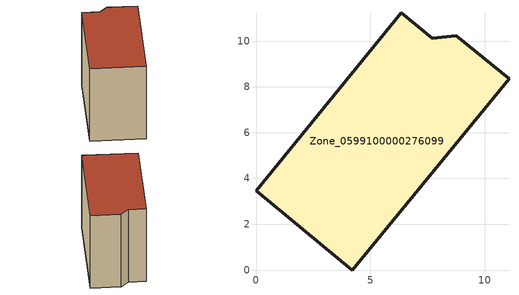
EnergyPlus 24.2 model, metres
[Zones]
Zone_0599100000276099
 floor ground (C_G): 4.21,0 0,3.47 6.34,11.23 7.69,10.13 8.74,10.23 11.05,8.36 z0
 wall outside (C_F): 8.74,10.23 7.69,10.13 6.34,11.23 0,3.47 4.21,0 11.05,8.36 8.74,10.23 z0:8.3
 roof outside (C_R): 4.21,0 11.05,8.36 8.74,10.23 7.69,10.13 6.34,11.23 0,3.47 z8.3
[BUILDING]
Pand.0599100000276099: North Axis=0; Terrain=City; Loads Convergence Tolerance Value=0.04; Temperature Convergence Tolerance Value=0.4; Solar Distribution=FullExterior; Maximum Number of Warmup Days=25; Minimum Number of Warmup Days=1
[Site:Location]
Rotterdam.The.Hague.AP_ZH_NLD Design_Conditions: Latitude=51.96; Longitude=4.45; Time Zone=1; Elevation=-4.5
[SITE:GROUNDTEMPERATURE:BUILDINGSURFACE]
18, 18, 18, 18, 18, 18, 18, 18, 18, 18, 18, 18
[MATERIAL] Thermal Absorptance=0.9; Solar Absorptance=0.7; Visible Absorptance=0.7
Name | Roughness | Thickness | Conductivity | Density | Specific Heat
G.TI.1946 | MediumSmooth | 0.15 | 1 | 540 | 1210
F.TI.1946 | Rough | 0.3 | 0.857143 | 1920 | 840
R.TI.1946 | MediumRough | 0.2 | 0.1 | 1500 | 1000
[CONSTRUCTION]
C_G: G.TI.1946
C_F: F.TI.1946
C_R: R.TI.1946
[ZONE]
Zone_0599100000276099: Type=1; Multiplier=1; Ceiling Height=Autocalculate; Volume=Autocalculate; Floor Area=autocalculate; Part of Total Floor Area=Yes
[ZONEINFILTRATION:DESIGNFLOWRATE]
Infil_Zone_0599100000276099: Zone or ZoneList or Space or SpaceList=Zone_0599100000276099; Schedule=AlwaysOn; Design Flow Rate Calculation Method=Flow/Area; Flow Rate per Floor Area=0.003; Constant Term Coefficient=1; Temperature Term Coefficient=0; Velocity Term Coefficient=0; Velocity Squared Term Coefficient=0
[HVACTEMPLATE:ZONE:IDEALLOADSAIRSYSTEM]
Zone_0599100000276099: Maximum Heating Supply Air Temperature=50; Minimum Cooling Supply Air Temperature=13; Maximum Heating Supply Air Humidity Ratio=0.0156; Minimum Cooling Supply Air Humidity Ratio=0.0077; Heating Limit=NoLimit; Cooling Limit=NoLimit; Dehumidification Control Type=ConstantSensibleHeatRatio; Cooling Sensible Heat Ratio=0.7; Dehumidification Setpoint=60; Humidification Control Type=None; Humidification Setpoint=30; Outdoor Air Method=None; Outdoor Air Flow Rate per Person=0.00944; Outdoor Air Flow Rate per Zone Floor Area=0; Outdoor Air Flow Rate per Zone=0; Demand Controlled Ventilation Type=None; Outdoor Air Economizer Type=NoEconomizer; Heat Recovery Type=None; Sensible Heat Recovery Effectiveness=0.7; Latent Heat Recovery Effectiveness=0.65
[ZONECONTROL:THERMOSTAT]
ThermostatControl_Zone_0599100000276099: Zone or ZoneList=Zone_0599100000276099; Control Type Schedule=DualSetpointControlType; Control 1=Thermostat_Zone_0599100000276099; Temperature Difference Between Cutout And Setpoint=0
[THERMOSTATSETPOINT:DUALSETPOINT]
Thermostat_Zone_0599100000276099: Heating Setpoint Temperature Schedule=HeatingSetpoint_Zone_0599100000276099; Cooling Setpoint Temperature Schedule=CoolingSetpoint_Zone_0599100000276099
[SCHEDULE:COMPACT]
HeatingSetpoint_Zone_0599100000276099: Through: 12/31, For: AllDays, Until: 24:00, 21
CoolingSetpoint_Zone_0599100000276099: Through: 12/31, For: AllDays, Until: 24:00, 24
DualSetpointControlType: Through: 12/31, For: AllDays, Until: 24:00, 4
AlwaysOn: Through: 12/31, For: AllDays, Until: 24:00, 1
